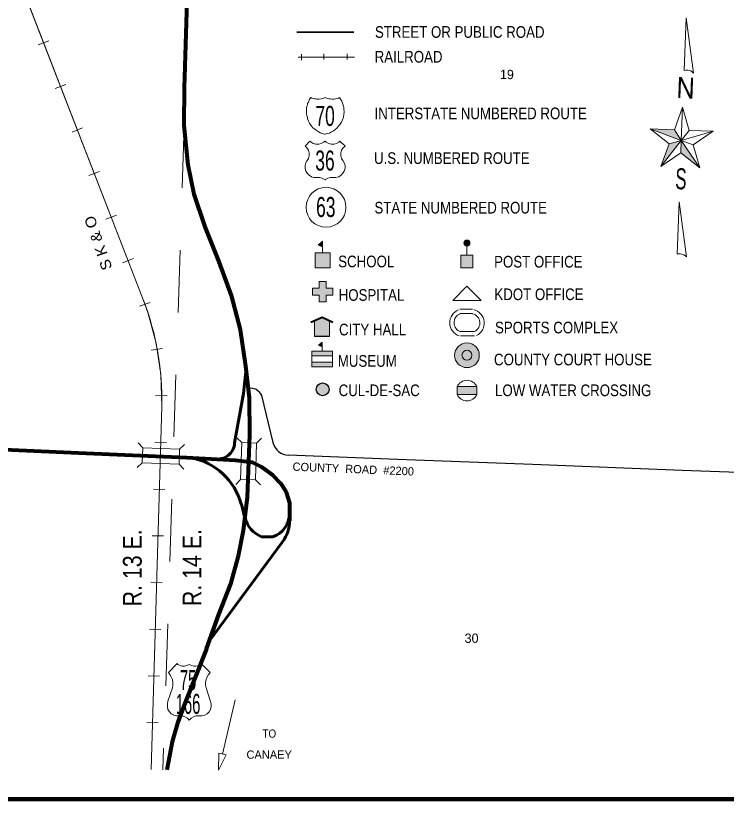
# Model space of a CAD drawing. Extents: x 146.28 to 150.75, y 2550.96 to 2554.89.
# Drawn here: x 148.654 to 149.796, y 2551.009 to 2552.267 of the extents above; entities that cross this region are included whole.
import ezdxf
from ezdxf.enums import TextEntityAlignment as Align

# ---------------------------------------------------------------- set-up
doc = ezdxf.new("R2010")
doc.units = 0
doc.header["$LTSCALE"] = 0.0068
doc.linetypes.add('MEDIUM_DASHED', pattern=[4.5, 3, -1.5])
for name, color, linetype, lineweight in [('11', 7, 'Continuous', 60), ('14', 7, 'Continuous', 25), ('15', 7, 'MEDIUM_DASHED', 13), ('17', 7, 'Continuous', 13), ('19', 7, 'Continuous', 13), ('21', 7, 'Continuous', 25), ('35', 7, 'Continuous', 13), ('48', 7, 'Continuous', 106), ('50', 7, 'Continuous', 13), ('51', 7, 'Continuous', 13)]:
    doc.layers.add(name, color=color, linetype=linetype, lineweight=lineweight)
for name, color, linetype in [('45', 7, 'Continuous'), ('46', 7, 'Continuous'), ('49', 7, 'Continuous')]:
    doc.layers.add(name, color=color, linetype=linetype)

msp = doc.modelspace()

# ---------------------------------------------------------------- hatches: boundary and pattern name
at = {"layer": '50'}
for points in [[(149.147159, 2551.896023), (149.140152, 2551.898864), (149.147159, 2551.904924)], [(149.379245, 2551.896999, 1), (149.378819, 2551.9068, 1)], [(149.135227, 2551.862121), (149.135227, 2551.886174), (149.15928, 2551.886174), (149.15928, 2551.862121)], [(149.369318, 2551.862121), (149.369318, 2551.882386), (149.388826, 2551.882386), (149.388826, 2551.862121)], [(149.141856, 2551.807576), (149.152841, 2551.807576), (149.152841, 2551.818371), (149.163636, 2551.818371), (149.163636, 2551.829356), (149.152841, 2551.829356), (149.152841, 2551.840341), (149.141856, 2551.840341), (149.141856, 2551.829356), (149.130871, 2551.829356), (149.130871, 2551.818371), (149.141856, 2551.818371)], [(149.14678, 2551.782576), (149.13447, 2551.777083), (149.13447, 2551.752273), (149.158523, 2551.752273), (149.158523, 2551.777083)], [(149.14678, 2551.735606), (149.14678, 2551.743182), (149.140909, 2551.738068)], [(149.399057, 2551.722507, 1), (149.359375, 2551.72128, 1)], [(149.163068, 2551.728598), (149.163068, 2551.721023), (149.130303, 2551.721023), (149.130303, 2551.728598)], [(149.38704, 2551.723734, 1), (149.371392, 2551.720052, 1)], [(149.163068, 2551.710795), (149.163068, 2551.70322), (149.130303, 2551.70322), (149.130303, 2551.710795)], [(149.157645, 2551.667151, 1), (149.137127, 2551.667151, 1)], [(149.363447, 2551.671591), (149.395265, 2551.671591), (149.395265, 2551.658902), (149.363447, 2551.658902)]]:
    msp.add_hatch(color=256, dxfattribs=at).paths.add_polyline_path(points)
at = {"layer": '51'}
for points in [[(149.712311, 2552.083712), (149.673674, 2552.085227), (149.723485, 2552.066856)], [(149.69053, 2552.025), (149.703977, 2552.061364), (149.723485, 2552.066856)], [(149.723485, 2552.066856), (149.722727, 2552.046591), (149.75322, 2552.022538)]]:
    msp.add_hatch(color=256, dxfattribs=at).paths.add_polyline_path(points)

# ---------------------------------------------------------------- linework, layer by layer
at = {"layer": '11'}
for p, q in [((149.020455, 2551.660417), (149.024811, 2551.700947)), ((149.005871, 2551.58125), (149.020455, 2551.660417)), ((149.016856, 2551.482955), (149.022538, 2551.460227)), ((148.965152, 2551.263068), (149.083144, 2551.422538)), ((149.049432, 2551.430682), (149.067614, 2551.430682))]:
    msp.add_line(p, q, dxfattribs=at)
at = {"layer": '11', "lineweight": 80}
for points in [[(148.960606, 2551.250758), (148.980682, 2551.305682), (149, 2551.354924), (149.012121, 2551.400189), (149.020265, 2551.44053), (149.026705, 2551.493939), (149.030682, 2551.593939), (149.029924, 2551.653788), (149.024242, 2551.704545), (149.015341, 2551.762689), (149.000758, 2551.817614), (148.981439, 2551.87178), (148.958902, 2551.92822), (148.941098, 2551.980682), (148.931439, 2552.027462), (148.925, 2552.09053), (148.925758, 2552.150947), (148.929924, 2552.29053), (148.934659, 2552.485227), (148.937879, 2552.625), (148.939583, 2552.77178), (148.942803, 2552.996402), (148.94678, 2553.23125)], [(146.323485, 2551.681818), (146.45928, 2551.678788), (146.651515, 2551.667424), (146.864583, 2551.651326), (147.106818, 2551.639962), (147.397348, 2551.627083), (147.776705, 2551.60928), (148.049432, 2551.594508), (148.383712, 2551.581629), (148.755114, 2551.56553), (148.929545, 2551.557576)], [(148.929545, 2551.557576), (149.007386, 2551.553598), (149.034091, 2551.550189), (149.049432, 2551.542992), (149.066856, 2551.530114), (149.080114, 2551.515909), (149.088636, 2551.502273), (149.094129, 2551.485227), (149.094129, 2551.45625)], [(148.960606, 2551.250758), (148.942045, 2551.203788), (148.926705, 2551.164394), (148.914583, 2551.132765), (148.905682, 2551.101326), (148.897348, 2551.056439)]]:
    msp.add_lwpolyline(points, dxfattribs=at)
at = {"layer": '11'}
for centre, radius, start, end in [((148.978672, 2551.582604), 0.027327, 259.45519, 357.0343), ((148.916346, 2551.455208), 0.104205, 15.41541, 79.13163), ((149.065, 2551.47089), 0.043187, 192.04189, 248.80209), ((149.055145, 2551.467564), 0.038966, 288.56162, 0), ((149.037405, 2551.456298), 0.056818, 323.49507, 360)]:
    msp.add_arc(centre, radius, start, end, dxfattribs=at)
at = {"layer": '14'}
msp.add_line((149.049432, 2551.657576), (149.067614, 2551.581629), dxfattribs=at)
msp.add_lwpolyline([(150.111364, 2551.519508), (149.903977, 2551.530492), (149.724811, 2551.537121), (149.48428, 2551.546591), (149.267803, 2551.554735), (149.092424, 2551.561364)], dxfattribs=at)
for centre, radius, start, end in [((149.031243, 2551.648797), 0.020234, 25.56539, 98.61311), ((149.093459, 2551.58781), 0.026515, 193.46955, 267.84566)]:
    msp.add_arc(centre, radius, start, end, dxfattribs=at)
at = {"layer": '15'}
msp.add_line((148.925, 2552.09053), (148.890909, 2551.056439), dxfattribs=at)
at = {"layer": '17'}
for p, q in [((148.85947, 2551.810038), (148.394129, 2553.010227)), ((148.69053, 2552.220076), (148.707765, 2552.226705)), ((148.717803, 2552.15), (148.734848, 2552.156629)), ((148.744886, 2552.080114), (148.761932, 2552.086742)), ((148.77197, 2552.010227), (148.789015, 2552.016856)), ((148.799053, 2551.940341), (148.816288, 2551.94697)), ((148.826136, 2551.870455), (148.843371, 2551.877083)), ((148.85303, 2551.800568), (148.870455, 2551.806818)), ((148.872159, 2551.730114), (148.890341, 2551.732765)), ((148.879167, 2551.656629), (148.897538, 2551.657197)), ((148.872159, 2551.057197), (148.889015, 2551.639962)), ((148.87803, 2551.582197), (148.896402, 2551.581629)), ((148.875758, 2551.507197), (148.894129, 2551.506629)), ((148.873674, 2551.432197), (148.892045, 2551.431818)), ((148.871402, 2551.357386), (148.889773, 2551.356818)), ((148.869318, 2551.282386), (148.887689, 2551.281818)), ((148.867045, 2551.207386), (148.885417, 2551.206818)), ((148.864962, 2551.132386), (148.883333, 2551.131818))]:
    msp.add_line(p, q, dxfattribs=at)
msp.add_lwpolyline([(148.872159, 2551.057197), (148.889015, 2551.639962), (148.8875, 2551.691098), (148.879924, 2551.741477), (148.866477, 2551.79072), (148.85947, 2551.810038), (148.394129, 2553.010227), (148.38125, 2553.051326), (148.374432, 2553.093939), (148.373485, 2553.136932), (148.378409, 2553.179735), (148.389394, 2553.221402), (148.406061, 2553.261174), (148.42803, 2553.298295), (148.439773, 2553.314394), (148.520076, 2553.416098), (148.541477, 2553.44053), (149.071023, 2553.982955), (149.105682, 2554.014205), (149.143939, 2554.04053), (149.185417, 2554.061932), (149.193182, 2554.065152), (150.111932, 2554.440341)], dxfattribs=at)
msp.add_arc((148.455023, 2551.652577), 0.434091, 358.34357, 21.27808, dxfattribs=at)
at = {"layer": '19'}
msp.add_lwpolyline([(148.966856, 2551.2125), (148.952273, 2551.226894), (148.951136, 2551.225379), (148.949811, 2551.225189), (148.947727, 2551.223864), (148.943939, 2551.222727), (148.940341, 2551.222727), (148.936932, 2551.223674), (148.933144, 2551.225379), (148.929356, 2551.223674), (148.925568, 2551.222727), (148.92197, 2551.222727), (148.918561, 2551.223864), (148.914962, 2551.225379), (148.913636, 2551.226894), (148.899811, 2551.2125), (148.902083, 2551.20947), (148.904356, 2551.205492), (148.906061, 2551.201326), (148.906818, 2551.19678), (148.906818, 2551.192424), (148.906061, 2551.187879), (148.898864, 2551.166477), (148.898106, 2551.162311), (148.898106, 2551.157955), (148.898864, 2551.153409), (148.901515, 2551.149432), (148.904167, 2551.146212), (148.908333, 2551.144129), (148.912689, 2551.142992), (148.921591, 2551.142992), (148.926136, 2551.141667), (148.930114, 2551.139394), (148.933144, 2551.136174), (148.936174, 2551.139394), (148.939773, 2551.141667), (148.944508, 2551.142992), (148.953598, 2551.142992), (148.957955, 2551.144129), (148.962121, 2551.146212), (148.964962, 2551.149432), (148.967235, 2551.153409), (148.968371, 2551.157955), (148.968371, 2551.162311), (148.966856, 2551.167614), (148.960227, 2551.187879), (148.95928, 2551.192424), (148.95928, 2551.19678), (148.960227, 2551.201326), (148.961932, 2551.205492), (148.964015, 2551.20947), (148.96553, 2551.211174)], close=True, dxfattribs=at)
at = {"layer": '21'}
for p, q in [((149.00947, 2551.589583), (149.017424, 2551.581629)), ((149.049432, 2551.588826), (149.041288, 2551.580871)), ((148.858523, 2551.573485), (148.850947, 2551.581439)), ((148.925568, 2551.578788), (148.917614, 2551.571023)), ((148.857765, 2551.549432), (148.849621, 2551.541477)), ((148.924432, 2551.538826), (148.916856, 2551.54697)), ((149.01572, 2551.522538), (149.007765, 2551.514583)), ((149.039773, 2551.52178), (149.047727, 2551.513826))]:
    msp.add_line(p, q, dxfattribs=at)
at = {"layer": '21', "lineweight": 13}
for points in [[(148.857765, 2551.549432), (148.916856, 2551.54697), (148.917614, 2551.571023), (148.858523, 2551.573485)], [(149.039773, 2551.52178), (149.041288, 2551.580871), (149.017424, 2551.581629), (149.01572, 2551.522538)]]:
    msp.add_lwpolyline(points, close=True, dxfattribs=at)
at = {"layer": '35'}
msp.add_line((148.986364, 2551.081629), (149.007008, 2551.168561), dxfattribs=at)
msp.add_lwpolyline([(148.980492, 2551.082955), (148.980303, 2551.056061), (148.992424, 2551.080303)], close=True, dxfattribs=at)
at = {"layer": '48'}
msp.add_lwpolyline([(146.276136, 2551.009091), (146.276136, 2554.891667), (150.158712, 2554.891667), (150.158712, 2551.009091)], close=True, dxfattribs=at)
at = {"layer": '50', "lineweight": 35}
msp.add_line((149.105871, 2552.24072), (149.197348, 2552.24072), dxfattribs=at)
at = {"layer": '50'}
for p, q in [((149.107955, 2552.200568), (149.198485, 2552.200568)), ((149.113447, 2552.205114), (149.113447, 2552.195833)), ((149.149242, 2552.205682), (149.149242, 2552.196402)), ((149.186742, 2552.205682), (149.186742, 2552.196402)), ((149.379167, 2551.881818), (149.379167, 2551.897538)), ((149.147348, 2551.886174), (149.147348, 2551.896023)), ((149.388258, 2551.795833), (149.367992, 2551.795833)), ((149.388258, 2551.789015), (149.367992, 2551.789015)), ((149.36875, 2551.760227), (149.391288, 2551.760227)), ((149.36875, 2551.75303), (149.391288, 2551.75303)), ((149.14678, 2551.728788), (149.14678, 2551.735606)), ((149.363258, 2551.671591), (149.395076, 2551.671591)), ((149.395076, 2551.658902), (149.363258, 2551.658902))]:
    msp.add_line(p, q, dxfattribs=at)
for points in [[(149.128409, 2552.135606), (149.126326, 2552.132765), (149.125, 2552.129924), (149.124432, 2552.127841), (149.123295, 2552.126326), (149.122917, 2552.123864), (149.122159, 2552.12197), (149.121591, 2552.118939), (149.121212, 2552.115341), (149.121402, 2552.110038), (149.12178, 2552.106629), (149.122917, 2552.103409), (149.123295, 2552.101326), (149.124811, 2552.097727), (149.126136, 2552.094697), (149.128598, 2552.091098), (149.130114, 2552.089205), (149.131818, 2552.087121), (149.133333, 2552.085985), (149.134848, 2552.084659), (149.136742, 2552.083333), (149.138447, 2552.082197), (149.139962, 2552.081061), (149.141477, 2552.080303), (149.143371, 2552.079167), (149.146591, 2552.07803), (149.150379, 2552.076705), (149.151515, 2552.076705), (149.154924, 2552.077652), (149.158523, 2552.078598), (149.161742, 2552.080303), (149.164773, 2552.082008), (149.167614, 2552.084091), (149.170455, 2552.086553), (149.172917, 2552.089394), (149.175568, 2552.092614), (149.177462, 2552.095833), (149.17822, 2552.097348), (149.179545, 2552.1), (149.180682, 2552.104356), (149.181439, 2552.108523), (149.181818, 2552.1125), (149.181629, 2552.116667), (149.181439, 2552.119697), (149.180871, 2552.12197), (149.179545, 2552.126326), (149.17822, 2552.129545), (149.176136, 2552.132955), (149.174621, 2552.135606), (149.172727, 2552.134848), (149.169508, 2552.133902), (149.167803, 2552.133333), (149.165909, 2552.132955), (149.162879, 2552.132765), (149.15947, 2552.133333), (149.157576, 2552.133712), (149.155682, 2552.133902), (149.154356, 2552.13447), (149.152462, 2552.135038), (149.151515, 2552.135606), (149.150379, 2552.135038), (149.148864, 2552.13447), (149.14697, 2552.133902), (149.145265, 2552.133333), (149.141477, 2552.132765), (149.137879, 2552.132765), (149.135795, 2552.133333), (149.134091, 2552.133712), (149.132008, 2552.134091), (149.130114, 2552.134848)], [(149.127083, 2552.06553), (149.119508, 2552.057765), (149.122538, 2552.054356), (149.124621, 2552.050947), (149.125947, 2552.046591), (149.125947, 2552.042235), (149.124621, 2552.037879), (149.122538, 2552.03428), (149.120455, 2552.030682), (149.119318, 2552.026326), (149.119318, 2552.02197), (149.120455, 2552.017424), (149.122538, 2552.014015), (149.125758, 2552.010795), (149.129356, 2552.008523), (149.133523, 2552.007386), (149.142424, 2552.007386), (149.146591, 2552.00625), (149.150189, 2552.004167), (149.151515, 2552.003409), (149.151894, 2552.004167), (149.155871, 2552.00625), (149.160038, 2552.007386), (149.168561, 2552.007386), (149.173295, 2552.008523), (149.176894, 2552.010795), (149.179924, 2552.014015), (149.182197, 2552.017424), (149.183333, 2552.02197), (149.183333, 2552.026326), (149.182197, 2552.030682), (149.179924, 2552.03428), (149.177841, 2552.037879), (149.176515, 2552.042235), (149.176515, 2552.046591), (149.177841, 2552.050947), (149.179924, 2552.054356), (149.183333, 2552.057765), (149.175, 2552.06553), (149.173674, 2552.064015), (149.169886, 2552.061742), (149.16572, 2552.060606), (149.161174, 2552.060606), (149.157008, 2552.061742), (149.15322, 2552.064015), (149.151515, 2552.06553), (149.148864, 2552.064015), (149.145076, 2552.061742), (149.141098, 2552.060606), (149.136553, 2552.060606), (149.132386, 2552.061742), (149.128788, 2552.064015)], [(149.147159, 2551.896023), (149.140152, 2551.898864), (149.147159, 2551.904924)], [(149.135227, 2551.862121), (149.135227, 2551.886174), (149.15928, 2551.886174), (149.15928, 2551.862121)], [(149.369318, 2551.862121), (149.369318, 2551.882386), (149.388826, 2551.882386), (149.388826, 2551.862121)], [(149.141856, 2551.807576), (149.152841, 2551.807576), (149.152841, 2551.818371), (149.163636, 2551.818371), (149.163636, 2551.829356), (149.152841, 2551.829356), (149.152841, 2551.840341), (149.141856, 2551.840341), (149.141856, 2551.829356), (149.130871, 2551.829356), (149.130871, 2551.818371), (149.141856, 2551.818371)], [(149.35625, 2551.809848), (149.378977, 2551.832765), (149.401894, 2551.810038)], [(149.14678, 2551.782576), (149.13447, 2551.777083), (149.13447, 2551.752273), (149.158523, 2551.752273), (149.158523, 2551.777083)], [(149.14678, 2551.735606), (149.14678, 2551.743182), (149.140909, 2551.738068)], [(149.163068, 2551.728598), (149.163068, 2551.721023), (149.130303, 2551.721023), (149.130303, 2551.728598)], [(149.163068, 2551.710795), (149.163068, 2551.70322), (149.130303, 2551.70322), (149.130303, 2551.710795)], [(149.363447, 2551.671591), (149.395265, 2551.671591), (149.395265, 2551.658902), (149.363447, 2551.658902)]]:
    msp.add_lwpolyline(points, close=True, dxfattribs=at)
at = {"layer": '50', "lineweight": 40}
msp.add_lwpolyline([(149.128598, 2551.775), (149.146591, 2551.782955), (149.163636, 2551.775)], dxfattribs=at)
at = {"layer": '50'}
for points in [[(149.138258, 2551.752652), (149.13428, 2551.752652), (149.13428, 2551.777462)], [(149.158333, 2551.777462), (149.158333, 2551.752652), (149.138068, 2551.752652)], [(149.163068, 2551.718939), (149.163068, 2551.721023), (149.130303, 2551.721023), (149.130303, 2551.710795), (149.163068, 2551.710795), (149.163068, 2551.719318)]]:
    msp.add_lwpolyline(points, dxfattribs=at)
for centre, radius in [((149.152917, 2551.959492), 0.031987), ((149.379032, 2551.9019), 0.004905), ((149.379216, 2551.721893), 0.01985), ((149.379216, 2551.721893), 0.008037)]:
    msp.add_circle(centre, radius, dxfattribs=at)
at = {"layer": '50', "lineweight": 25}
msp.add_circle((149.147386, 2551.667151), 0.010259, dxfattribs=at)
at = {"layer": '50'}
for centre, radius, start, end in [((149.373818, 2551.774125), 0.022283, 111.82978, 251.18127), ((149.373818, 2551.774233), 0.015332, 111.82978, 251.18127), ((149.384614, 2551.773605), 0.015332, 296.54144, 75.89292), ((149.384614, 2551.773496), 0.022283, 296.54144, 75.89292), ((149.379271, 2551.664138), 0.017521, 24.77119, 155.22881), ((149.379271, 2551.666226), 0.017521, 204.77119, 335.22881)]:
    msp.add_arc(centre, radius, start, end, dxfattribs=at)
at = {"layer": '51'}
for p, q in [((149.712311, 2552.083902), (149.725568, 2552.120076)), ((149.725568, 2552.120076), (149.736174, 2552.082955))]:
    msp.add_line(p, q, dxfattribs=at)
for points in [[(149.727841, 2552.179167), (149.731061, 2552.263636), (149.743182, 2552.174811), (149.740909, 2552.176705), (149.738636, 2552.17822), (149.736364, 2552.179167), (149.733712, 2552.179545), (149.730871, 2552.179545)], [(149.725568, 2552.120076), (149.712311, 2552.083902), (149.723485, 2552.066856)], [(149.725568, 2552.120076), (149.723485, 2552.066856), (149.736174, 2552.082955)], [(149.673674, 2552.085227), (149.723485, 2552.066856), (149.703977, 2552.061364)], [(149.712311, 2552.083712), (149.673674, 2552.085227), (149.723485, 2552.066856)], [(149.774811, 2552.081439), (149.736174, 2552.082955), (149.723485, 2552.066856)], [(149.723485, 2552.066856), (149.742614, 2552.059848), (149.774811, 2552.081439)], [(149.69053, 2552.025), (149.723485, 2552.066856), (149.722727, 2552.046591)], [(149.69053, 2552.025), (149.703977, 2552.061364), (149.723485, 2552.066856)], [(149.723485, 2552.066856), (149.722727, 2552.046591), (149.75322, 2552.022538)], [(149.723485, 2552.066856), (149.742614, 2552.059848), (149.75322, 2552.022538)], [(149.716667, 2551.884091), (149.719886, 2551.968371), (149.732008, 2551.879735), (149.730114, 2551.881629), (149.727273, 2551.883333), (149.724053, 2551.88428), (149.721591, 2551.884659), (149.718561, 2551.88447)]]:
    msp.add_lwpolyline(points, close=True, dxfattribs=at)
for points in [[(149.703977, 2552.061364), (149.673674, 2552.085227), (149.712311, 2552.083902), (149.725568, 2552.120076)], [(149.736174, 2552.082955), (149.774811, 2552.081439), (149.742614, 2552.059848)], [(149.722727, 2552.046591), (149.69053, 2552.025), (149.703977, 2552.061364)], [(149.742614, 2552.059848), (149.75322, 2552.022538), (149.722727, 2552.046591)]]:
    msp.add_lwpolyline(points, dxfattribs=at)

# ---------------------------------------------------------------- texts
at = {"layer": '17', "width": 1.1}
msp.add_text('S K & O', height=0.01705, rotation=109.079, dxfattribs=at).set_placement((148.794974, 2551.90479), align=Align.CENTER)
at = {"layer": '19', "width": 0.55}
for s, p in [('75', (148.93125, 2551.18447)), ('166', (148.93125, 2551.146212))]:
    msp.add_text(s, height=0.0322, dxfattribs=at).set_placement(p, align=Align.CENTER)
at = {"layer": '35', "width": 0.9}
msp.add_text('TO', height=0.01326, dxfattribs=at).set_placement((149.061648, 2551.107955), align=Align.CENTER)
at = {"layer": '35'}
msp.add_text('CANAEY', height=0.01326, dxfattribs=at).set_placement((149.061553, 2551.074242), align=Align.CENTER)
at = {"layer": '45'}
for s, p in [('19', (149.443371, 2552.165152)), ('30', (149.386648, 2551.260227))]:
    msp.add_text(s, height=0.01496, dxfattribs=at).set_placement(p, align=Align.CENTER)
at = {"layer": '46', "width": 0.85}
for s, p in [('R. 13 E.', (148.856818, 2551.380682)), ('R. 14 E.', (148.952652, 2551.381061))]:
    msp.add_text(s, height=0.03011, rotation=90, dxfattribs=at).set_placement(p, align=Align.CENTER)
at = {"layer": '49'}
msp.add_text('COUNTY  ROAD  #2200', height=0.01326, rotation=357.677, dxfattribs=at).set_placement((149.196322, 2551.532699), align=Align.CENTER)
at = {"layer": '50'}
for s, height, width, p in [('STREET OR PUBLIC ROAD', 0.01875, 0.85, (149.367614, 2552.231439)), ('RAILROAD', 0.01875, 0.85, (149.285417, 2552.191667)), ('70', 0.0322, 0.65, (149.151326, 2552.089962)), ('INTERSTATE NUMBERED ROUTE', 0.01875, 0.85, (149.401231, 2552.100758)), ('36', 0.0322, 0.65, (149.151136, 2552.018371)), ('U.S. NUMBERED ROUTE', 0.01875, 0.85, (149.354924, 2552.028977)), ('63', 0.0322, 0.65, (149.152462, 2551.94375)), ('STATE NUMBERED ROUTE', 0.01875, 0.85, (149.369129, 2551.949432)), ('SCHOOL', 0.01875, 0.85, (149.217424, 2551.863068)), ('POST OFFICE', 0.01875, 0.85, (149.493845, 2551.862689)), ('HOSPITAL', 0.01875, 0.85, (149.225852, 2551.80928)), ('KDOT OFFICE', 0.01875, 0.85, (149.494886, 2551.810417)), ('CITY HALL', 0.01875, 0.85, (149.227652, 2551.753788)), ('SPORTS COMPLEX', 0.01875, 0.85, (149.523106, 2551.757008)), ('MUSEUM', 0.01875, 0.85, (149.219129, 2551.703409)), ('COUNTY COURT HOUSE', 0.01875, 0.85, (149.549337, 2551.705682)), ('CUL-DE-SAC', 0.01875, 0.85, (149.238258, 2551.65625)), ('LOW WATER CROSSING', 0.01875, 0.85, (149.549811, 2551.65625))]:
    msp.add_text(s, height=height, dxfattribs=dict(at, width=width)).set_placement(p, align=Align.CENTER)
at = {"layer": '51'}
for s, width, p in [('N', 0.9, (149.729858, 2552.134295)), ('S', 0.6, (149.722282, 2551.98829))]:
    msp.add_text(s, height=0.03375, rotation=357.846, dxfattribs=dict(at, width=width)).set_placement(p, align=Align.CENTER)

doc.saveas('drawing.dxf')
